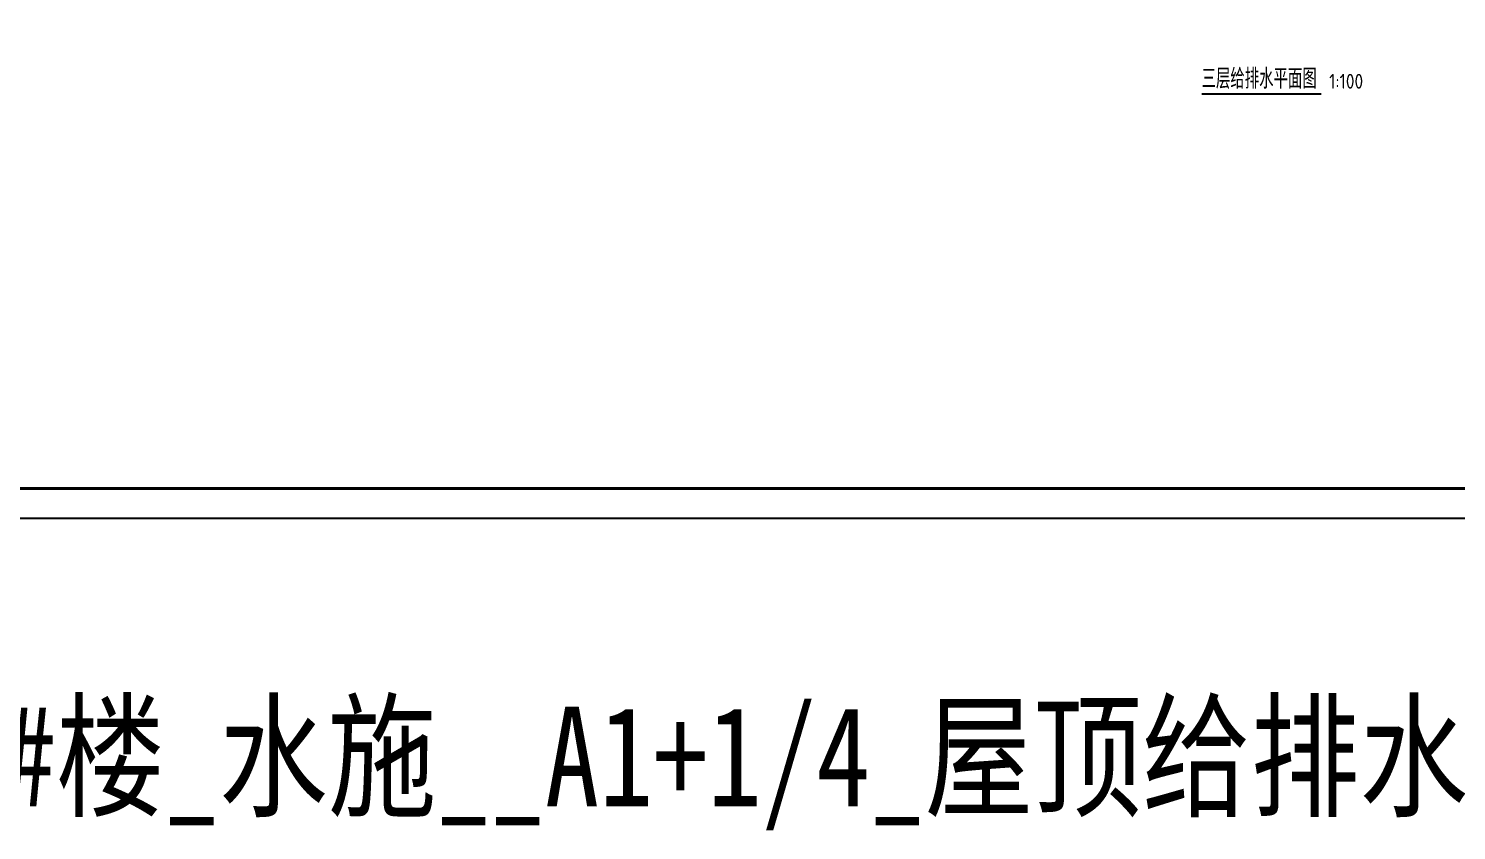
# Model space of a CAD drawing. Extents: x 1031190 to 1725648, y 733081 to 1571294.
# Drawn here: x 1287676 to 1335888, y 947357 to 974440 of the extents above; entities that cross this region are included whole.
import ezdxf

# ---------------------------------------------------------------- set-up
doc = ezdxf.new("R2010")
doc.units = 0
doc.header["$LTSCALE"] = 1000
doc.header["$MEASUREMENT"] = 0
for name, color, linetype in [('DIM_SYMB', 3, 'Continuous'), ('PUB_TEXT', 4, 'Continuous'), ('图框', 140, 'Continuous'), ('导图字', 7, 'Continuous')]:
    doc.layers.add(name, color=color, linetype=linetype)
doc.styles.get("Standard").update_dxf_attribs({"font": 'gbenor.shx', "bigfont": 'gbcbig.shx'})
doc.styles.add('黑体', font='simhei.ttf')

msp = doc.modelspace()

# ---------------------------------------------------------------- linework, layer by layer
at = {"layer": 'DIM_SYMB', "const_width": 70}
msp.add_lwpolyline([(1327282, 972231.8), (1331328.6, 972231.8)], dxfattribs=at)
at = {"layer": '图框'}
msp.add_lwpolyline([(1278969.8, 957902), (1384069.8, 957902), (1384069.8, 1017302), (1278969.8, 1017302)], close=True, dxfattribs=at)
at = {"layer": '图框', "const_width": 100}
msp.add_lwpolyline([(1281469.8, 958902), (1383069.8, 958902), (1383069.8, 1016302), (1281469.8, 1016302)], close=True, dxfattribs=at)

# ---------------------------------------------------------------- texts
at = {"layer": 'PUB_TEXT'}
for s, height, p in [('三层给排水平面图', 675.18, (1327282, 972409)), ('1:100', 500, (1331588.9, 972409))]:
    msp.add_text(s, height=height, dxfattribs=at).set_placement(p)
at = {"layer": '导图字', "color": 1, "style": '黑体', "width": 0.8}
msp.add_text('S-1#楼_水施__A1+1/4_屋顶给排水平面图', height=3364.726, dxfattribs=at).set_placement((1281277.3, 948176.9))

doc.saveas('drawing.dxf')
